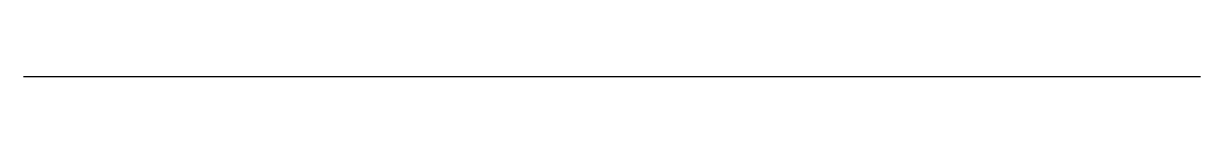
# Model space of a CAD drawing. Header units: millimetres. Extents: x 0 to 3000, y 0 to 0.
import ezdxf

# ---------------------------------------------------------------- set-up
doc = ezdxf.new("R2010")
doc.units = ezdxf.units.MM
doc.layers.add('墙体', color=7, linetype='Continuous')

msp = doc.modelspace()

# ---------------------------------------------------------------- linework, layer by layer
at = {"layer": '墙体'}
msp.add_line((0, 0), (3000, 0), dxfattribs=at)

doc.saveas('drawing.dxf')
